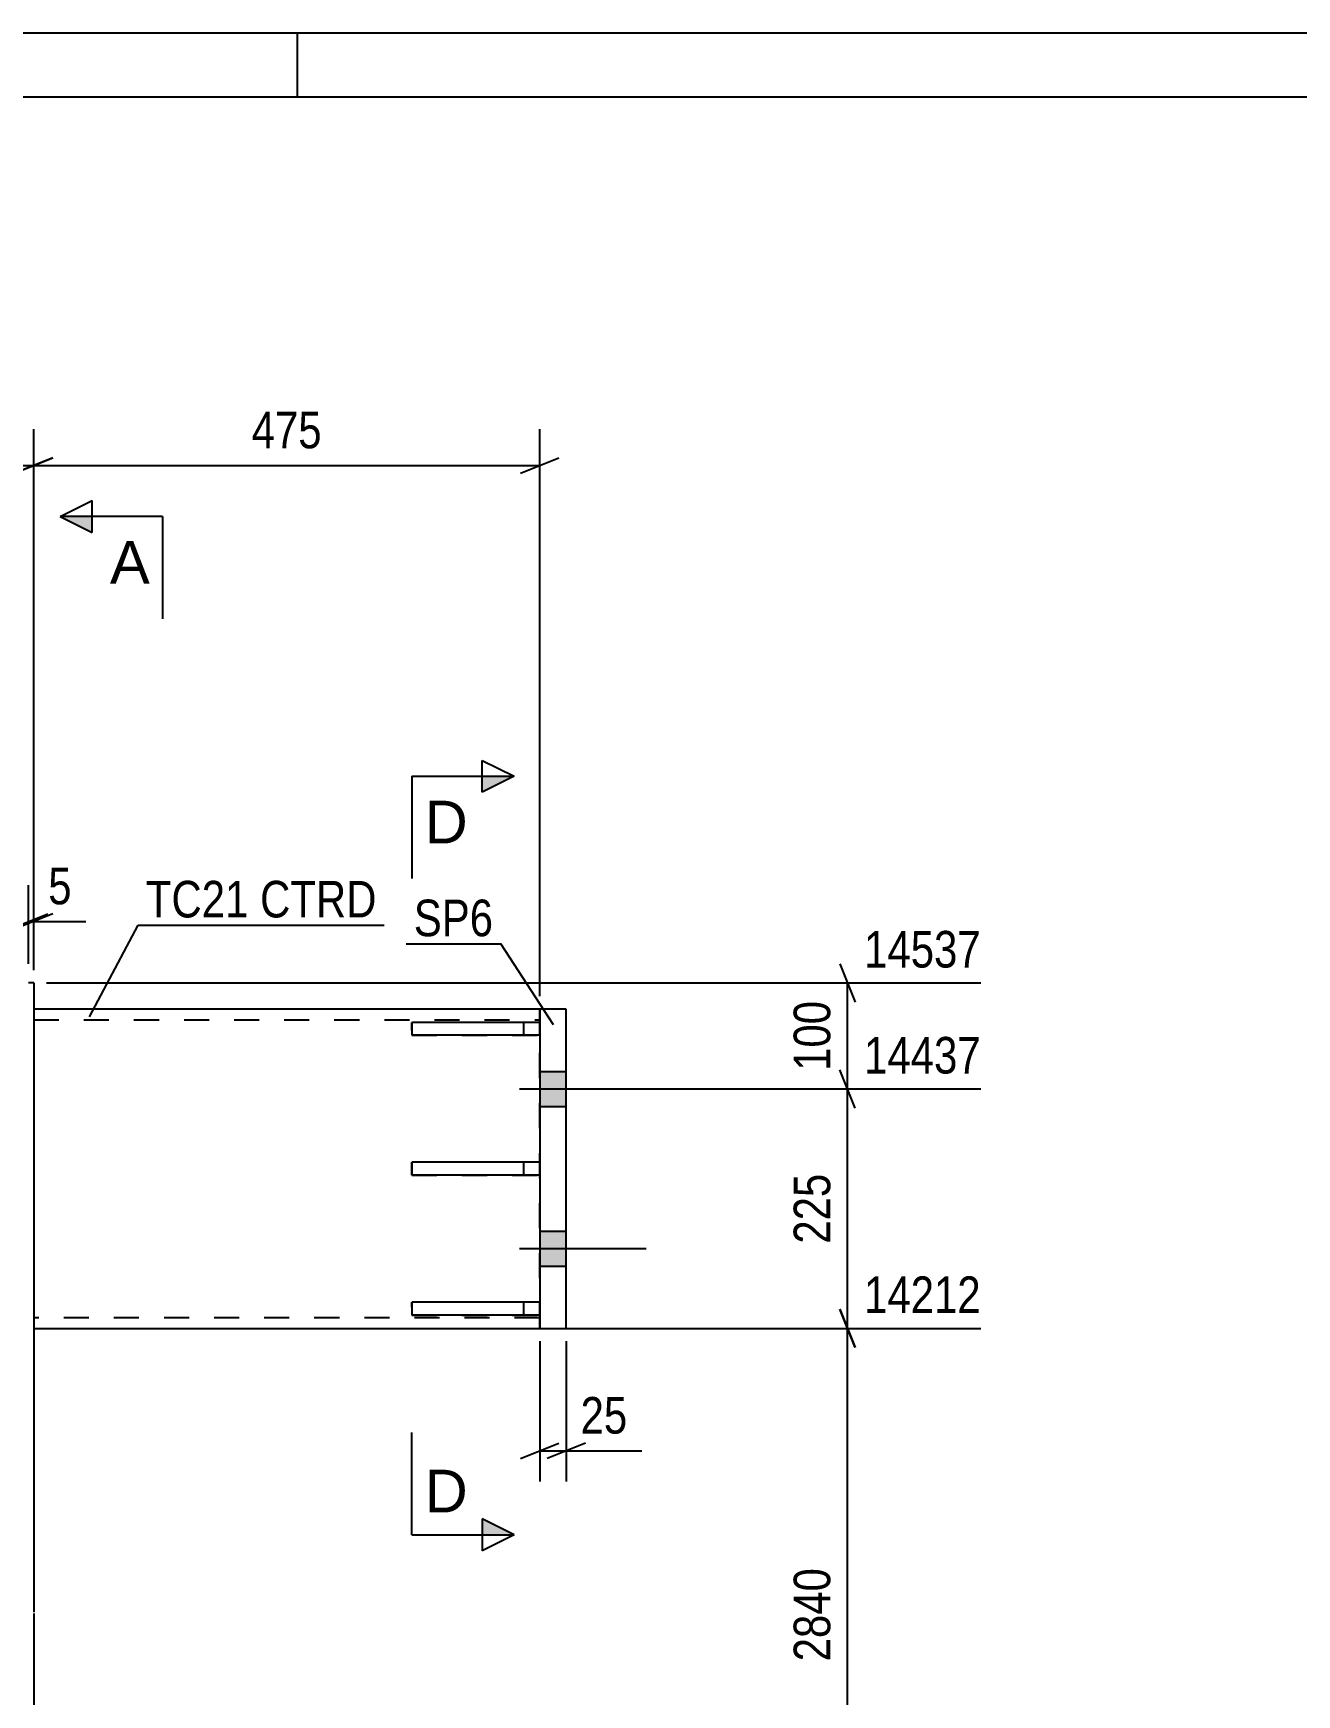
# Model space of a CAD drawing. Header units: millimetres. Extents: x -133 to 461, y -180 to 240.
# Drawn here: x 20.8 to 119.7, y 109.8 to 239.9 of the extents above; entities that cross this region are included whole.
import ezdxf

# ---------------------------------------------------------------- set-up
doc = ezdxf.new("R2010")
doc.units = ezdxf.units.MM
doc.linetypes.add('DXK_LINE_DOT2', pattern=[3.9198, 1.9599, -1.9599])
doc.styles.add('Arial', font='ARIAL.TTF', dxfattribs={"height": 0.2})
doc.styles.add('Arial Narrow', font='ARIALN.TTF', dxfattribs={"height": 0.2})

# ---------------------------------------------------------------- blocks, each defined once
blk = doc.blocks.new('Unknown-284877717-1134')
at = {"color": 5, "linetype": 'Continuous'}
for p, q in [((461.46, 239.93), (-132.54, 239.93)), ((41.46, 234.93), (41.46, 239.93)), ((456.46, 234.93), (-127.54, 234.93))]:
    blk.add_line(p, q, dxfattribs=at)
blk = doc.blocks.new('Part-284877717-3371 - 3306')
at = {"color": 2, "linetype": 'Continuous'}
for p, q in [((60.42, 163.53), (20.83, 163.53)), ((20.83, 138.53), (60.42, 138.53))]:
    blk.add_line(p, q, dxfattribs=at)
at = {"color": 7, "linetype": 'DXK_LINE_DOT2'}
for p, q in [((20.83, 163.53), (20.83, 138.53)), ((20.83, 162.69), (60.42, 162.69)), ((60.42, 138.53), (60.42, 163.53)), ((60.42, 139.36), (20.83, 139.36))]:
    blk.add_line(p, q, dxfattribs=at)
blk = doc.blocks.new('Bolt-284877717-3468 - 3306')
at = {"linetype": 'Continuous'}
for points in [[(60.42, 158.65), (60.42, 155.9), (62.5, 155.9), (62.5, 158.65)], [(60.42, 158.65), (60.42, 155.9), (62.5, 155.9), (62.5, 158.65)], [(60.42, 146.15), (60.42, 143.4), (62.5, 143.4), (62.5, 146.15)], [(60.42, 146.15), (60.42, 143.4), (62.5, 143.4), (62.5, 146.15)]]:
    blk.add_hatch(color=1, dxfattribs=at).paths.add_polyline_path(points)
at = {"color": 1, "linetype": 'Continuous'}
for p, q in [((60.42, 158.65), (62.5, 158.65)), ((60.42, 158.65), (62.5, 158.65)), ((58.83, 157.28), (68.75, 157.28)), ((58.83, 157.28), (68.75, 157.28)), ((60.42, 155.9), (62.5, 155.9)), ((60.42, 155.9), (62.5, 155.9)), ((60.42, 146.15), (62.5, 146.15)), ((60.42, 146.15), (62.5, 146.15)), ((58.83, 144.78), (68.75, 144.78)), ((58.83, 144.78), (68.75, 144.78)), ((60.42, 143.4), (62.5, 143.4)), ((60.42, 143.4), (62.5, 143.4))]:
    blk.add_line(p, q, dxfattribs=at)
blk = doc.blocks.new('Part-284877717-3414 - 3306')
at = {"color": 2, "linetype": 'Continuous'}
for p, q in [((60.42, 163.53), (60.42, 138.53)), ((62.5, 163.53), (60.42, 163.53)), ((62.5, 138.53), (62.5, 163.53)), ((60.42, 138.53), (62.5, 138.53))]:
    blk.add_line(p, q, dxfattribs=at)
blk = doc.blocks.new('Part-284877717-3470 - 3306')
at = {"color": 2, "linetype": 'Continuous'}
for p, q in [((20.83, 165.58), (20.42, 165.58)), ((20.83, 165.58), (20.83, 116.3)), ((20.83, 116.2), (20.83, 29.27))]:
    blk.add_line(p, q, dxfattribs=at)
blk = doc.blocks.new('Part-284877717-3488 - 3306')
at = {"color": 7, "linetype": 'DXK_LINE_DOT2'}
for p, q in [((60.42, 151.53), (50.42, 151.53)), ((50.42, 151.53), (50.42, 150.53)), ((59.17, 150.53), (59.17, 151.53)), ((60.42, 150.53), (60.42, 151.53)), ((50.42, 150.53), (60.42, 150.53))]:
    blk.add_line(p, q, dxfattribs=at)
blk = doc.blocks.new('Part-284877717-3489 - 3306')
at = {"color": 7, "linetype": 'DXK_LINE_DOT2'}
for p, q in [((60.42, 140.57), (50.42, 140.57)), ((50.42, 140.57), (50.42, 139.57)), ((59.17, 139.57), (59.17, 140.57)), ((60.42, 139.57), (60.42, 140.57)), ((50.42, 139.57), (60.42, 139.57))]:
    blk.add_line(p, q, dxfattribs=at)
blk = doc.blocks.new('Part-284877717-3490 - 3306')
at = {"color": 7, "linetype": 'DXK_LINE_DOT2'}
for p, q in [((60.42, 162.48), (50.42, 162.48)), ((50.42, 162.48), (50.42, 161.48)), ((50.42, 161.48), (60.42, 161.48)), ((59.17, 161.48), (59.17, 162.48)), ((60.42, 161.48), (60.42, 162.48))]:
    blk.add_line(p, q, dxfattribs=at)
blk = doc.blocks.new('Part-284877717-3491 - 3306')
at = {"color": 2, "linetype": 'Continuous'}
for p, q in [((50.42, 150.53), (50.42, 151.53)), ((60.42, 151.53), (50.42, 151.53)), ((60.42, 151.53), (60.42, 150.53)), ((60.42, 150.53), (50.42, 150.53))]:
    blk.add_line(p, q, dxfattribs=at)
at = {"color": 7, "linetype": 'DXK_LINE_DOT2'}
for p, q in [((59.17, 150.53), (59.17, 151.53)), ((60.42, 151.53), (60.42, 151.53)), ((60.42, 151.53), (60.42, 151.53)), ((60.42, 150.53), (60.42, 150.53)), ((60.42, 150.53), (60.42, 150.53))]:
    blk.add_line(p, q, dxfattribs=at)
blk = doc.blocks.new('Part-284877717-3492 - 3306')
at = {"color": 2, "linetype": 'Continuous'}
for p, q in [((50.42, 140.19), (50.42, 140.57)), ((60.42, 140.57), (50.42, 140.57)), ((60.42, 140.57), (60.42, 139.57)), ((50.42, 140.19), (50.42, 139.57)), ((60.42, 139.57), (50.42, 139.57))]:
    blk.add_line(p, q, dxfattribs=at)
at = {"color": 7, "linetype": 'DXK_LINE_DOT2'}
for p, q in [((59.17, 139.57), (59.17, 140.57)), ((60.42, 140.57), (60.42, 140.57)), ((60.42, 140.57), (60.42, 140.57)), ((50.42, 140.19), (50.42, 140.19)), ((60.42, 139.57), (60.42, 139.57)), ((60.42, 139.57), (60.42, 139.57))]:
    blk.add_line(p, q, dxfattribs=at)
blk = doc.blocks.new('Part-284877717-3493 - 3306')
at = {"color": 2, "linetype": 'Continuous'}
for p, q in [((50.42, 161.86), (50.42, 162.48)), ((60.42, 162.48), (50.42, 162.48)), ((50.42, 161.86), (50.42, 161.48)), ((60.42, 161.48), (50.42, 161.48)), ((60.42, 162.48), (60.42, 161.48))]:
    blk.add_line(p, q, dxfattribs=at)
at = {"color": 7, "linetype": 'DXK_LINE_DOT2'}
for p, q in [((50.42, 161.86), (50.42, 161.86)), ((59.17, 161.48), (59.17, 162.48)), ((60.42, 162.48), (60.42, 162.48)), ((60.42, 162.48), (60.42, 162.48)), ((60.42, 161.48), (60.42, 161.48)), ((60.42, 161.48), (60.42, 161.48))]:
    blk.add_line(p, q, dxfattribs=at)
blk = doc.blocks.new('StraightDimension-284877717-3810 - 3306')
at = {"color": 7, "linetype": 'Continuous'}
for p, q in [((83.91, 167.08), (85.11, 164.08)), ((21.83, 165.58), (94.95, 165.58)), ((84.51, 157.28), (84.51, 165.58)), ((85.11, 155.78), (83.91, 158.78)), ((63.5, 157.28), (94.95, 157.28))]:
    blk.add_line(p, q, dxfattribs=at)
at = {"color": 0, "linetype": 'Continuous'}
blk.add_wipeout([(95.55, 166.18), (95.55, 170.38), (85.21, 170.38), (85.21, 166.18)], dxfattribs=at)
at = {"color": 0}
blk.add_wipeout([(83.76, 164.77), (79.56, 164.77), (79.56, 158.09), (83.76, 158.09)], dxfattribs=at)
at = {"color": 3, "linetype": 'Continuous', "style": 'Arial Narrow'}
blk.add_text('14537', height=2.863, dxfattribs=at).set_placement((85.81, 166.78))
at = {"color": 3, "style": 'Arial Narrow'}
blk.add_text('100', height=2.863, rotation=90.0002, dxfattribs=at).set_placement((83.16, 158.69))
blk = doc.blocks.new('StraightDimension-284877717-3633 - 3306')
at = {"color": 7, "linetype": 'Continuous'}
for p, q in [((20.42, 167.08), (20.42, 173.23)), ((20.83, 166.58), (20.83, 173.23)), ((18.92, 169.78), (21.92, 170.98)), ((22.33, 170.98), (19.33, 169.78)), ((20.42, 170.38), (20.83, 170.38)), ((20.83, 170.38), (24.91, 170.38)), ((20.83, 170.38), (24.91, 170.38))]:
    blk.add_line(p, q, dxfattribs=at)
at = {"color": 0}
blk.add_wipeout([(24.39, 171.13), (24.39, 175.33), (21.36, 175.33), (21.36, 171.13)], dxfattribs=at)
at = {"color": 3, "style": 'Arial Narrow'}
blk.add_text('5', height=2.86, dxfattribs=at).set_placement((21.96, 171.73))
blk = doc.blocks.new('StraightDimension-284877717-3731 - 3306')
at = {"color": 7, "linetype": 'Continuous'}
for p, q in [((20.83, 166.58), (20.83, 208.93)), ((60.42, 164.53), (60.42, 208.93)), ((22.33, 206.68), (19.33, 205.48)), ((20.83, 206.08), (60.42, 206.08)), ((58.92, 205.48), (61.92, 206.68))]:
    blk.add_line(p, q, dxfattribs=at)
at = {"color": 0}
blk.add_wipeout([(43.97, 206.83), (43.97, 211.03), (37.28, 211.03), (37.28, 206.83)], dxfattribs=at)
at = {"color": 3, "style": 'Arial Narrow'}
blk.add_text('475', height=2.863, dxfattribs=at).set_placement((37.88, 207.43))
blk = doc.blocks.new('StraightDimension-284877717-3739 - 3306')
at = {"color": 7, "linetype": 'Continuous'}
for p, q in [((-20.83, 166.58), (-20.83, 208.93)), ((20.83, 166.58), (20.83, 208.93)), ((-19.33, 206.68), (-22.33, 205.48)), ((-20.83, 206.08), (20.83, 206.08)), ((19.33, 205.48), (22.33, 206.68))]:
    blk.add_line(p, q, dxfattribs=at)
at = {"color": 0}
blk.add_wipeout([(3.34, 206.83), (3.34, 211.03), (-3.34, 211.03), (-3.34, 206.83)], dxfattribs=at)
at = {"color": 3, "style": 'Arial Narrow'}
blk.add_text('500', height=2.863, dxfattribs=at).set_placement((-2.74, 207.43))
blk = doc.blocks.new('StraightDimension-284877717-3819 - 3306')
at = {"color": 7, "linetype": 'Continuous'}
for p, q in [((85.11, 155.78), (83.91, 158.78)), ((63.5, 157.28), (94.95, 157.28)), ((84.51, 138.53), (84.51, 157.28)), ((83.91, 140.03), (85.11, 137.03)), ((61.42, 138.53), (94.95, 138.53))]:
    blk.add_line(p, q, dxfattribs=at)
at = {"color": 0}
blk.add_wipeout([(83.76, 151.24), (79.56, 151.24), (79.56, 144.56), (83.76, 144.56)], dxfattribs=at)
at = {"color": 3, "style": 'Arial Narrow'}
blk.add_text('225', height=2.863, rotation=90.0002, dxfattribs=at).set_placement((83.16, 145.16))
at = {"color": 0, "linetype": 'Continuous'}
blk.add_wipeout([(95.55, 157.88), (95.55, 162.08), (85.21, 162.08), (85.21, 157.88)], dxfattribs=at)
at = {"color": 3, "linetype": 'Continuous', "style": 'Arial Narrow'}
blk.add_text('14437', height=2.863, dxfattribs=at).set_placement((85.81, 158.48))
blk = doc.blocks.new('StraightDimension-284877717-3826 - 3306')
at = {"color": 7, "linetype": 'Continuous'}
for p, q in [((85.11, 137.03), (83.91, 140.03)), ((61.42, 138.53), (94.95, 138.53)), ((84.51, 93.7), (84.51, 138.53)), ((83.91, 95.2), (85.11, 92.2)), ((62.94, 93.7), (94.95, 93.7))]:
    blk.add_line(p, q, dxfattribs=at)
at = {"color": 0}
blk.add_wipeout([(83.76, 120.37), (79.56, 120.37), (79.56, 111.86), (83.76, 111.86)], dxfattribs=at)
at = {"color": 3, "style": 'Arial Narrow'}
blk.add_text('2840', height=2.863, rotation=90.0002, dxfattribs=at).set_placement((83.16, 112.46))
at = {"color": 0, "linetype": 'Continuous'}
blk.add_wipeout([(95.55, 139.13), (95.55, 143.33), (85.21, 143.33), (85.21, 139.13)], dxfattribs=at)
at = {"color": 3, "linetype": 'Continuous', "style": 'Arial Narrow'}
blk.add_text('14212', height=2.863, dxfattribs=at).set_placement((85.81, 139.73))
blk = doc.blocks.new('StraightDimension-284877717-3849 - 3306')
at = {"color": 7, "linetype": 'Continuous'}
for p, q in [((60.42, 137.53), (60.42, 126.54)), ((62.5, 137.53), (62.5, 126.54)), ((58.92, 128.34), (61.92, 129.54)), ((60.42, 128.94), (62.5, 128.94)), ((64, 129.54), (61, 128.34)), ((62.5, 128.94), (68.41, 128.94)), ((62.5, 128.94), (68.41, 128.94))]:
    blk.add_line(p, q, dxfattribs=at)
at = {"color": 0}
blk.add_wipeout([(67.88, 129.69), (67.88, 133.89), (63.02, 133.89), (63.02, 129.69)], dxfattribs=at)
at = {"color": 3, "style": 'Arial Narrow'}
blk.add_text('25', height=2.863, dxfattribs=at).set_placement((63.62, 130.29))
blk = doc.blocks.new('Mark-284877717-3367 - 3306')
at = {"color": 0}
for points in [[(37.64, 170.7), (37.64, 173.7), (29.6, 173.7), (29.6, 170.7)], [(47.66, 170.7), (47.66, 173.7), (38.54, 173.7), (38.54, 170.7)]]:
    blk.add_wipeout(points, dxfattribs=at)
for points in [[(37.64, 170.7), (37.64, 173.7), (29.6, 173.7), (29.6, 170.7)], [(47.66, 170.7), (47.66, 173.7), (38.54, 173.7), (38.54, 170.7)]]:
    blk.add_wipeout(points, dxfattribs=at)
at = {"color": 30, "linetype": 'Continuous'}
for p, q in [((25.19, 162.91), (29, 170.1)), ((29, 170.1), (48.26, 170.1))]:
    blk.add_line(p, q, dxfattribs=at)
at = {"color": 3, "style": 'Arial Narrow'}
for s, p in [('TC21', (29.6, 170.7)), ('CTRD', (38.54, 170.7))]:
    blk.add_text(s, height=2.863, dxfattribs=at).set_placement(p)
blk = doc.blocks.new('Mark-284877717-3410 - 3306')
at = {"color": 0}
blk.add_wipeout([(56.78, 169.23), (56.78, 172.23), (50.57, 172.23), (50.57, 169.23)], dxfattribs=at)
blk.add_wipeout([(56.78, 169.23), (56.78, 172.23), (50.57, 172.23), (50.57, 169.23)], dxfattribs=at)
at = {"color": 30, "linetype": 'Continuous'}
for p in [(49.97, 168.63), (61.51, 162.3)]:
    blk.add_line(p, (57.38, 168.63), dxfattribs=at)
at = {"color": 3, "style": 'Arial Narrow'}
blk.add_text('SP6', height=2.863, dxfattribs=at).set_placement((50.57, 169.23))
blk = doc.blocks.new('SectionMark-284877717-3961 - 3306')
at = {"linetype": 'Continuous'}
for points in [[(55.92, 180.5), (55.92, 181.75), (58.42, 181.75)], [(55.92, 122.37), (55.92, 123.62), (58.42, 122.37)]]:
    blk.add_hatch(color=6, dxfattribs=at).paths.add_polyline_path(points)
at = {"color": 6, "linetype": 'Continuous'}
for p, q in [((55.92, 180.5), (55.92, 183)), ((55.92, 183), (58.42, 181.75)), ((50.42, 181.75), (50.42, 173.75)), ((50.42, 181.75), (58.42, 181.75)), ((58.42, 181.75), (55.92, 180.5)), ((50.42, 122.37), (50.42, 130.37)), ((58.42, 122.37), (55.92, 123.62)), ((55.92, 123.62), (55.92, 121.12)), ((50.42, 122.37), (58.42, 122.37)), ((58.42, 122.37), (55.92, 121.12))]:
    blk.add_line(p, q, dxfattribs=at)
at = {"color": 0, "linetype": 'Continuous'}
for points in [[(54.79, 176.5), (54.79, 180), (51.42, 180), (51.42, 176.5)], [(54.79, 124.12), (54.79, 127.62), (51.42, 127.62), (51.42, 124.12)]]:
    blk.add_wipeout(points, dxfattribs=at)
at = {"color": 3, "linetype": 'Continuous', "style": 'Arial'}
for p in [(51.42, 176.5), (51.42, 124.12)]:
    blk.add_text('D', height=3.34, dxfattribs=at).set_placement(p)
blk = doc.blocks.new('SectionMark-284877717-3969 - 3306')
at = {"linetype": 'Continuous'}
blk.add_hatch(color=6, dxfattribs=at).paths.add_polyline_path([(25.4, 202.09), (25.4, 200.84), (22.9, 202.09)])
at = {"color": 6, "linetype": 'Continuous'}
for p, q in [((22.9, 202.09), (25.4, 203.34)), ((25.4, 200.84), (25.4, 203.34)), ((30.9, 202.09), (22.9, 202.09)), ((22.9, 202.09), (25.4, 200.84)), ((30.9, 202.09), (30.9, 194.09))]:
    blk.add_line(p, q, dxfattribs=at)
at = {"color": 0, "linetype": 'Continuous'}
blk.add_wipeout([(29.9, 196.84), (29.9, 200.34), (26.79, 200.34), (26.79, 196.84)], dxfattribs=at)
at = {"color": 3, "linetype": 'Continuous', "style": 'Arial'}
blk.add_text('A', height=3.34, rotation=-0.0115, dxfattribs=at).set_placement((26.79, 196.84))

msp = doc.modelspace()

# ---------------------------------------------------------------- block references
for name in ['Unknown-284877717-1134', 'Part-284877717-3470 - 3306', 'Part-284877717-3371 - 3306', 'Part-284877717-3414 - 3306', 'Part-284877717-3490 - 3306', 'Part-284877717-3493 - 3306', 'Bolt-284877717-3468 - 3306', 'Part-284877717-3488 - 3306', 'Part-284877717-3491 - 3306', 'Part-284877717-3489 - 3306', 'Part-284877717-3492 - 3306']:
    msp.add_blockref(name, (0, 0))

# ---------------------------------------------------------------- next in the draw order: block references
msp.add_blockref('StraightDimension-284877717-3810 - 3306', (0, 0))

# ---------------------------------------------------------------- next in the draw order: block references
for name in ['StraightDimension-284877717-3633 - 3306', 'StraightDimension-284877717-3819 - 3306']:
    msp.add_blockref(name, (0, 0))

# ---------------------------------------------------------------- next in the draw order: block references
for name in ['StraightDimension-284877717-3731 - 3306', 'StraightDimension-284877717-3826 - 3306']:
    msp.add_blockref(name, (0, 0))

# ---------------------------------------------------------------- next in the draw order: block references
for name in ['StraightDimension-284877717-3739 - 3306', 'Mark-284877717-3367 - 3306', 'Mark-284877717-3410 - 3306', 'StraightDimension-284877717-3849 - 3306']:
    msp.add_blockref(name, (0, 0))

# ---------------------------------------------------------------- next in the draw order: block references
for name in ['SectionMark-284877717-3969 - 3306', 'SectionMark-284877717-3961 - 3306']:
    msp.add_blockref(name, (0, 0))

doc.saveas('drawing.dxf')
